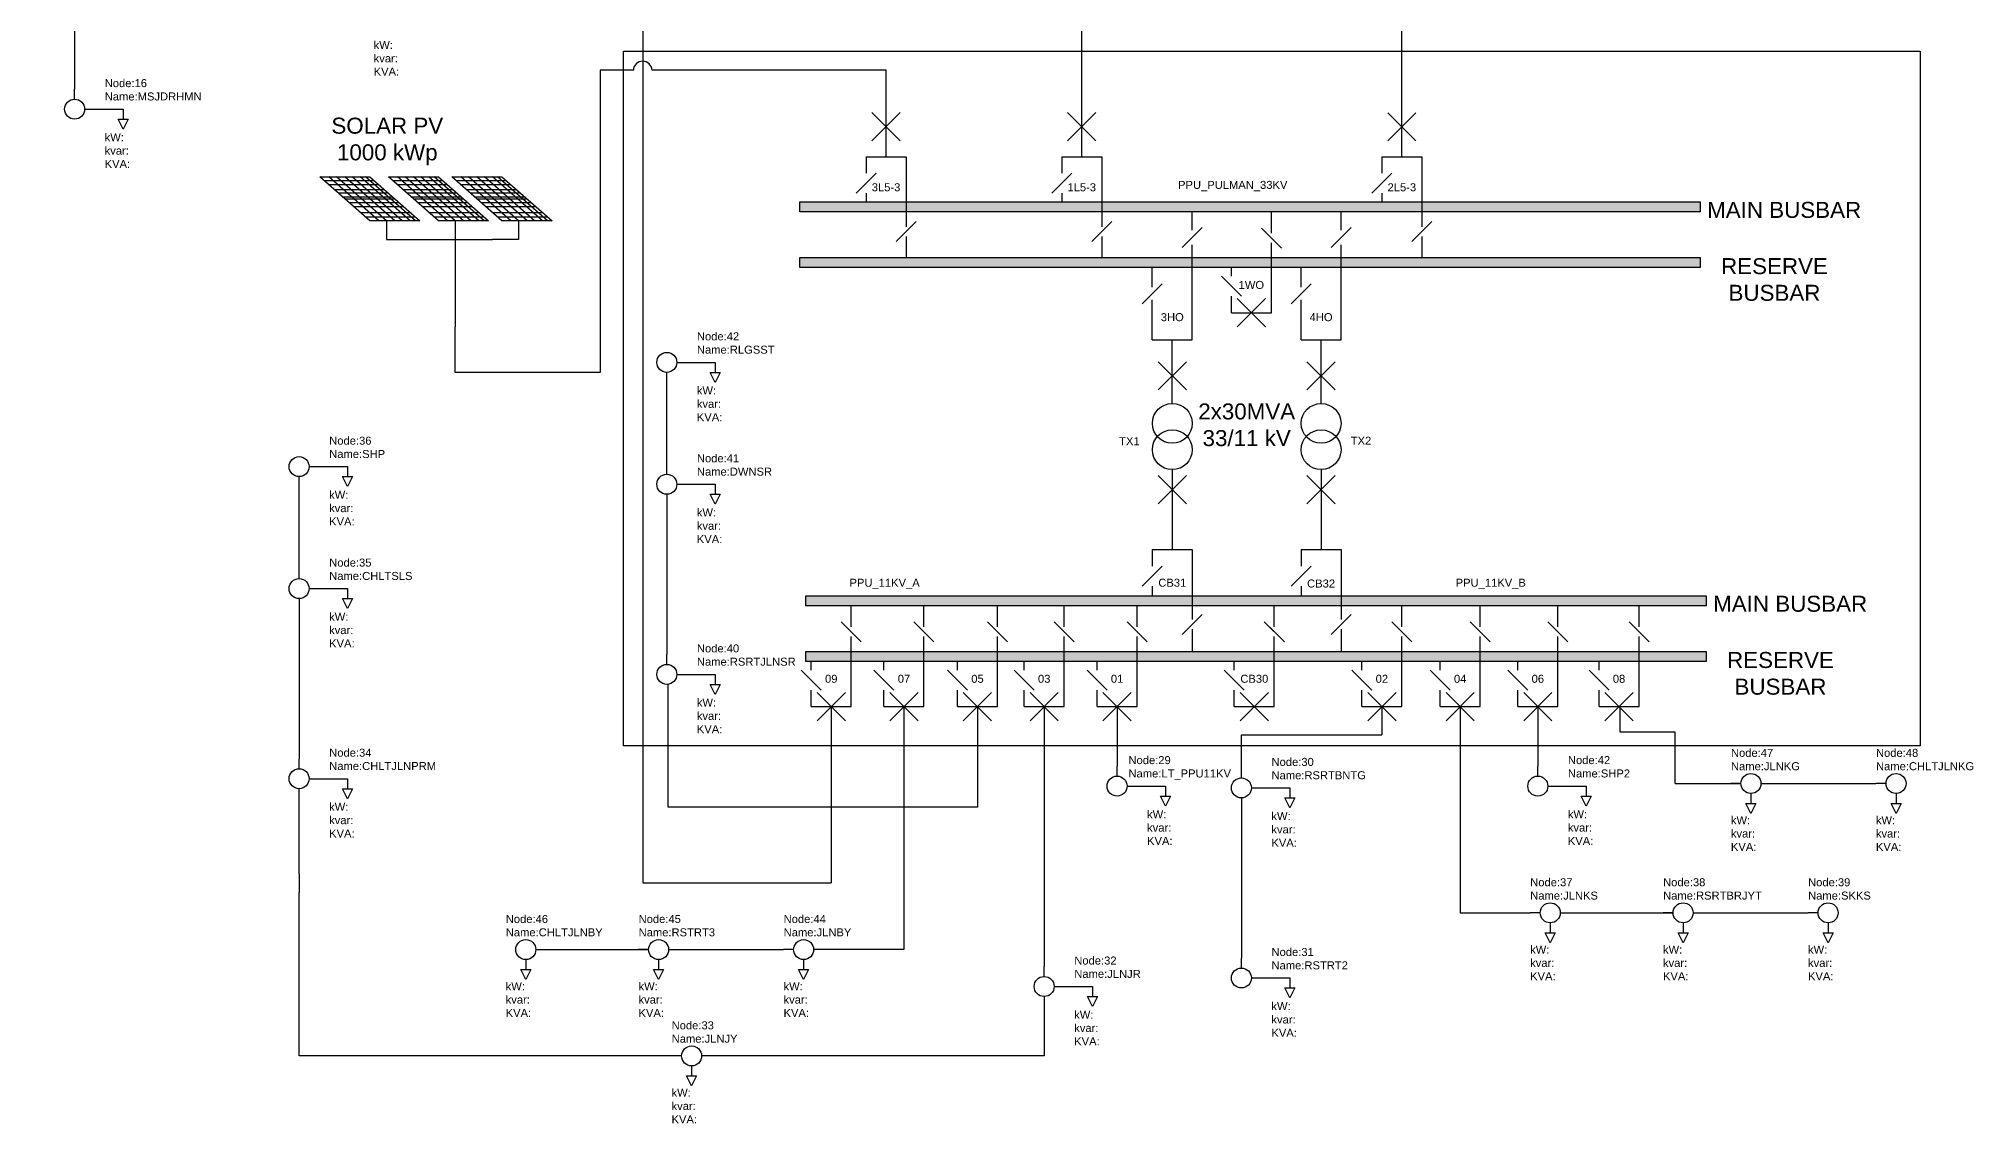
# Model space of a CAD drawing. Header units: inches. Extents: x 13 to 173, y -33 to 91.
# Drawn here: x 76.7 to 173.4, y -32.6 to 21.6 of the extents above; entities that cross this region are included whole.
import ezdxf

# ---------------------------------------------------------------- set-up
doc = ezdxf.new("R2010")
doc.units = ezdxf.units.IN
doc.header["$MEASUREMENT"] = 0
doc.styles.get("Standard").update_dxf_attribs({"font": 'arial.ttf'})

# ---------------------------------------------------------------- blocks, each defined once
blk = doc.blocks.new('Isolatar')
blk.add_lwpolyline([(12.645, 4.178), (13.145, 4.678), (13.645, 5.178), (13.645, 5.178)], close=True)
blk = doc.blocks.new('Transformer')
for p, q in [((3.587, 7.615), (3.587, 8.615)), ((3.587, 4.308), (3.587, 3.308))]:
    blk.add_line(p, q)
for centre in [(3.587, 6.62), (3.587, 5.303)]:
    blk.add_circle(centre, 0.995)
blk = doc.blocks.new('Breaker')
for p, q in [((7.338, 4.199), (8.752, 5.613)), ((8.752, 4.199), (7.338, 5.613))]:
    blk.add_line(p, q)

msp = doc.modelspace()

# ---------------------------------------------------------------- hatches: boundary and pattern name
at = {"true_color": 0xcd2027}
h = msp.add_hatch(color=242, dxfattribs=at)
h.dxf.hatch_style = 1
h.paths.add_polyline_path([(33.293, 65.728), (14.128, 65.728), (14.128, 65.228), (33.293, 65.228)])
h.paths.add_polyline_path([(40.732, 65.728), (33.293, 65.728), (33.293, 65.228), (40.732, 65.228)])
h.paths.add_polyline_path([(59.128, 65.728), (40.732, 65.728), (40.732, 65.228), (59.128, 65.228)])
h.paths.add_polyline_path([(43.464, 62.943), (37.028, 62.943), (37.028, 62.443), (43.464, 62.443)])
h.paths.add_polyline_path([(47.009, 62.943), (43.464, 62.943), (43.464, 62.443), (47.009, 62.443)])
h.paths.add_polyline_path([(50.366, 62.943), (47.009, 62.943), (47.009, 62.443), (50.366, 62.443)])
h.paths.add_polyline_path([(53.874, 62.943), (50.366, 62.943), (50.366, 62.443), (53.874, 62.443)])
h.paths.add_polyline_path([(59.128, 62.943), (53.874, 62.943), (53.874, 62.443), (59.128, 62.443)])
h.paths.add_polyline_path([(37.028, 62.943), (30.241, 62.943), (30.241, 62.443), (37.028, 62.443)])
h.paths.add_polyline_path([(30.241, 62.943), (25.48, 62.943), (25.48, 62.443), (30.241, 62.443)])
h.paths.add_polyline_path([(25.48, 62.943), (21.373, 62.943), (21.373, 62.443), (25.48, 62.443)])
h.paths.add_polyline_path([(21.373, 62.943), (17.989, 62.943), (17.989, 62.443), (21.373, 62.443)])
h.paths.add_polyline_path([(17.989, 62.943), (14.128, 62.943), (14.128, 62.443), (17.989, 62.443)])
h.paths.add_polyline_path([(145.879, 13.433), (129.878, 13.433), (129.878, 12.933), (145.879, 12.933)])
h.paths.add_polyline_path([(129.878, 13.433), (120.097, 13.433), (120.097, 12.933), (129.878, 12.933)])
h.paths.add_polyline_path([(120.097, 13.433), (114.785, 13.433), (114.785, 12.933), (120.097, 12.933)])
h.paths.add_polyline_path([(159.785, 13.433), (145.879, 13.433), (145.879, 12.933), (159.785, 12.933)])
h.paths.add_polyline_path([(159.785, 10.648), (141.842, 10.648), (141.842, 10.148), (159.785, 10.148)])
h.paths.add_polyline_path([(141.842, 10.648), (134.404, 10.648), (134.404, 10.148), (141.842, 10.148)])
h.paths.add_polyline_path([(134.404, 10.648), (114.785, 10.648), (114.785, 10.148), (134.404, 10.148)])
at = {"true_color": 0xf4ee51}
h = msp.add_hatch(color=41, dxfattribs=at)
h.dxf.hatch_style = 1
h.paths.add_polyline_path([(134.404, -6.261), (115.085, -6.261), (115.085, -6.761), (134.404, -6.761)])
h.paths.add_polyline_path([(160.085, -6.261), (134.404, -6.261), (134.404, -6.761), (160.085, -6.761)])
h.paths.add_polyline_path([(144.881, -9.046), (138.504, -9.046), (138.504, -9.546), (144.881, -9.546)])
h.paths.add_polyline_path([(138.504, -9.046), (131.644, -9.046), (131.644, -9.546), (138.504, -9.546)])
h.paths.add_polyline_path([(131.644, -9.046), (128.001, -9.046), (128.001, -9.546), (131.644, -9.546)])
h.paths.add_polyline_path([(128.001, -9.046), (124.667, -9.046), (124.667, -9.546), (128.001, -9.546)])
h.paths.add_polyline_path([(124.667, -9.046), (120.993, -9.046), (120.993, -9.546), (124.667, -9.546)])
h.paths.add_polyline_path([(120.993, -9.046), (117.358, -9.046), (117.358, -9.546), (120.993, -9.546)])
h.paths.add_polyline_path([(117.358, -9.046), (115.085, -9.046), (115.085, -9.546), (117.358, -9.546)])
h.paths.add_polyline_path([(148.794, -9.046), (144.881, -9.046), (144.881, -9.546), (148.794, -9.546)])
h.paths.add_polyline_path([(152.676, -9.046), (148.794, -9.046), (148.794, -9.546), (152.676, -9.546)])
h.paths.add_polyline_path([(156.735, -9.046), (152.676, -9.046), (152.676, -9.546), (156.735, -9.546)])
h.paths.add_polyline_path([(160.085, -9.046), (156.735, -9.046), (156.735, -9.546), (160.085, -9.546)])

# ---------------------------------------------------------------- linework, layer by layer
at = {"color": 240, "true_color": 0xed1f24}
for p, q in [((128.878, 17.194), (128.878, 50.776)), ((144.879, 17.187), (144.879, 30.79)), ((104.801, 20.02), (104.801, 4.901)), ((106.466, 20.02), (104.801, 20.02)), ((119.097, 20.02), (107.4, 20.02)), ((119.097, 17.194), (119.097, 20.02)), ((97.555, 4.901), (97.555, 7.19)), ((104.801, 4.901), (97.555, 4.901))]:
    msp.add_line(p, q, dxfattribs=at)
at = {"color": 41, "true_color": 0xf4ee51}
for p, q in [((106.933, 30.272), (106.933, -20.613)), ((78.539, 27.152), (78.539, 19.071)), ((108.138, 0.312), (108.138, 4.91)), ((108.138, -0.188), (108.138, 0.312)), ((89.759, -4.904), (89.759, -0.306)), ((108.138, -1.188), (108.138, -9.192)), ((89.759, -5.404), (89.759, -4.904)), ((89.759, -6.404), (89.759, -14.408)), ((108.138, -9.692), (108.138, -9.192)), ((108.214, -16.832), (108.214, -10.686)), ((116.358, -11.807), (116.358, -20.613)), ((119.993, -11.807), (119.993, -23.955)), ((123.667, -11.807), (123.667, -16.832)), ((127.001, -11.807), (127.001, -16.797)), ((130.644, -11.807), (130.644, -14.78)), ((143.881, -11.807), (143.881, -13.215)), ((147.794, -11.807), (147.794, -17.383)), ((151.676, -11.807), (151.676, -14.78)), ((155.793, -13.076), (155.793, -11.865)), ((136.859, -14.87), (136.859, -13.215)), ((136.859, -13.215), (143.881, -13.215)), ((158.533, -13.076), (155.793, -13.076)), ((158.533, -15.649), (158.533, -13.076)), ((89.759, -14.908), (89.759, -14.408)), ((130.644, -15.28), (130.644, -14.78)), ((136.859, -15.37), (136.859, -14.87)), ((151.676, -15.28), (151.676, -14.78)), ((89.759, -20.161), (89.759, -15.908)), ((136.859, -16.37), (136.859, -24.375)), ((158.533, -15.649), (161.33, -15.649)), ((161.33, -15.649), (161.83, -15.649)), ((162.83, -15.649), (163.33, -15.649)), ((163.33, -15.649), (168.579, -15.649)), ((169.079, -15.649), (168.579, -15.649)), ((123.667, -16.832), (108.214, -16.832)), ((127.001, -16.797), (127.001, -24.801)), ((147.794, -17.383), (147.794, -22.118)), ((89.759, -20.161), (89.759, -21.095)), ((89.759, -29.273), (89.759, -21.095)), ((106.933, -20.613), (116.358, -20.613)), ((147.794, -22.118), (151.296, -22.118)), ((151.796, -22.118), (151.296, -22.118)), ((152.796, -22.118), (153.296, -22.118)), ((153.296, -22.118), (157.937, -22.118)), ((157.937, -22.118), (158.437, -22.118)), ((159.437, -22.118), (159.937, -22.118)), ((159.937, -22.118), (165.185, -22.118)), ((165.685, -22.118), (165.185, -22.118)), ((101.589, -23.955), (102.089, -23.955)), ((102.089, -23.955), (106.729, -23.955)), ((106.729, -23.955), (107.229, -23.955)), ((108.229, -23.955), (108.729, -23.955)), ((108.729, -23.955), (113.978, -23.955)), ((114.478, -23.955), (113.978, -23.955)), ((119.993, -23.955), (115.478, -23.955)), ((127.001, -25.301), (127.001, -24.801)), ((136.859, -24.875), (136.859, -24.375)), ((127.001, -26.301), (127.001, -29.273)), ((108.88, -29.273), (89.759, -29.273)), ((127.001, -29.273), (109.88, -29.273))]:
    msp.add_line(p, q, dxfattribs=at)
for p, q in [((78.539, 18.571), (78.539, 19.071)), ((79.039, 18.071), (80.959, 18.071)), ((80.959, 18.071), (80.959, 17.571)), ((119.097, 16.694), (119.097, 17.194)), ((119.097, 15.694), (119.097, 16.694)), ((128.878, 16.694), (128.878, 17.194)), ((128.878, 15.694), (128.878, 16.694)), ((144.879, 16.694), (144.879, 17.187)), ((144.879, 15.694), (144.879, 16.694)), ((118.097, 15.694), (120.097, 15.694)), ((118.097, 15.694), (118.097, 14.944)), ((120.097, 15.694), (120.097, 12.194)), ((127.878, 15.694), (129.878, 15.694)), ((127.878, 15.694), (127.878, 14.944)), ((129.878, 15.694), (129.878, 12.194)), ((143.879, 15.694), (145.879, 15.694)), ((143.879, 15.694), (143.879, 14.944)), ((145.879, 15.694), (145.879, 12.194)), ((90.796, 14.687), (93.296, 14.687)), ((93.296, 12.483), (90.796, 14.687)), ((93.745, 12.483), (91.245, 14.687)), ((94.129, 12.483), (91.629, 14.687)), ((94.546, 12.483), (92.046, 14.687)), ((94.916, 12.483), (92.416, 14.687)), ((95.313, 12.483), (92.813, 14.687)), ((95.578, 12.483), (93.078, 14.687)), ((93.296, 14.687), (95.796, 12.483)), ((94.223, 14.687), (96.723, 14.687)), ((96.723, 12.483), (94.223, 14.687)), ((97.172, 12.483), (94.672, 14.687)), ((97.555, 12.483), (95.055, 14.687)), ((97.973, 12.483), (95.473, 14.687)), ((98.343, 12.483), (95.843, 14.687)), ((98.74, 12.483), (96.24, 14.687)), ((99.005, 12.483), (96.505, 14.687)), ((96.723, 14.687), (99.223, 12.483)), ((97.4, 14.687), (99.9, 14.687)), ((99.9, 12.483), (97.4, 14.687)), ((100.349, 12.483), (97.849, 14.687)), ((100.732, 12.483), (98.232, 14.687)), ((101.15, 12.483), (98.65, 14.687)), ((101.52, 12.483), (99.02, 14.687)), ((101.917, 12.483), (99.417, 14.687)), ((102.182, 12.483), (99.682, 14.687)), ((99.9, 14.687), (102.4, 12.483)), ((118.097, 14.944), (118.097, 14.864)), ((127.878, 14.944), (127.878, 14.864)), ((143.879, 14.944), (143.879, 14.864)), ((91.003, 14.505), (93.503, 14.505)), ((91.234, 14.302), (93.734, 14.302)), ((91.513, 14.055), (94.013, 14.055)), ((91.707, 13.885), (94.207, 13.885)), ((91.707, 13.885), (94.207, 13.885)), ((91.707, 13.885), (94.207, 13.885)), ((91.937, 13.681), (94.437, 13.681)), ((92.046, 13.585), (94.546, 13.585)), ((94.43, 14.505), (96.93, 14.505)), ((94.66, 14.302), (97.16, 14.302)), ((94.94, 14.055), (97.44, 14.055)), ((95.133, 13.885), (97.633, 13.885)), ((95.133, 13.885), (97.633, 13.885)), ((95.133, 13.885), (97.633, 13.885)), ((95.363, 13.681), (97.863, 13.681)), ((95.473, 13.585), (97.973, 13.585)), ((97.607, 14.505), (100.107, 14.505)), ((97.837, 14.302), (100.337, 14.302)), ((98.117, 14.055), (100.617, 14.055)), ((98.31, 13.885), (100.81, 13.885)), ((98.31, 13.885), (100.81, 13.885)), ((98.31, 13.885), (100.81, 13.885)), ((98.54, 13.681), (101.04, 13.681)), ((98.65, 13.585), (101.15, 13.585)), ((118.097, 13.864), (118.097, 13.433)), ((127.878, 13.864), (127.878, 13.433)), ((143.879, 13.864), (143.879, 13.433)), ((92.253, 13.403), (94.753, 13.403)), ((92.484, 13.199), (94.984, 13.199)), ((92.825, 12.899), (95.325, 12.899)), ((93.066, 12.686), (95.566, 12.686)), ((95.68, 13.403), (98.18, 13.403)), ((95.91, 13.199), (98.41, 13.199)), ((96.251, 12.899), (98.751, 12.899)), ((96.492, 12.686), (98.992, 12.686)), ((98.857, 13.403), (101.357, 13.403)), ((99.087, 13.199), (101.587, 13.199)), ((99.428, 12.899), (101.928, 12.899)), ((99.669, 12.686), (102.169, 12.686)), ((134.404, 12.011), (134.404, 12.933)), ((138.357, 11.874), (138.357, 12.933)), ((141.842, 12.011), (141.842, 12.933)), ((95.796, 12.483), (93.296, 12.483)), ((94.129, 12.483), (94.129, 11.556)), ((99.223, 12.483), (96.723, 12.483)), ((97.555, 12.483), (97.555, 11.556)), ((102.4, 12.483), (99.9, 12.483)), ((100.732, 12.483), (100.732, 11.556)), ((120.097, 11.707), (120.097, 10.648)), ((129.878, 11.707), (129.878, 10.648)), ((145.879, 11.707), (145.879, 10.648)), ((94.129, 11.556), (96.251, 11.556)), ((96.251, 11.556), (99.428, 11.556)), ((97.555, 11.556), (97.555, 7.19)), ((100.732, 11.556), (99.428, 11.556)), ((134.404, 6.536), (134.404, 11.286)), ((138.357, 7.887), (138.357, 11.387)), ((141.842, 6.536), (141.842, 11.286)), ((132.404, 9.173), (132.404, 10.12)), ((136.357, 9.717), (136.357, 10.148)), ((139.842, 9.173), (139.842, 10.12)), ((136.357, 8.637), (136.357, 8.717)), ((132.404, 6.536), (132.404, 8.536)), ((136.357, 7.887), (136.357, 8.637)), ((136.357, 7.887), (138.357, 7.887)), ((139.842, 6.536), (139.842, 8.536)), ((132.404, 6.536), (134.404, 6.536)), ((133.404, 4.736), (133.404, 6.536)), ((139.842, 6.536), (141.842, 6.536)), ((140.842, 4.736), (140.842, 6.536)), ((108.638, 5.41), (110.558, 5.41)), ((110.558, 5.41), (110.558, 4.91)), ((133.404, 4.355), (133.404, 4.736)), ((140.842, 4.355), (140.842, 4.736)), ((90.259, 0.194), (92.18, 0.194)), ((92.18, 0.194), (92.18, -0.306)), ((108.638, -0.688), (110.558, -0.688)), ((110.558, -0.688), (110.558, -1.188)), ((133.404, -0.953), (133.404, -3.953)), ((140.842, -0.953), (140.842, -3.953)), ((132.404, -3.953), (134.404, -3.953)), ((132.404, -3.953), (132.404, -4.703)), ((132.404, -4.703), (132.404, -4.783)), ((134.404, -3.953), (134.404, -7.453)), ((139.842, -3.953), (141.842, -3.953)), ((139.842, -3.953), (139.842, -4.703)), ((139.842, -4.703), (139.842, -4.783)), ((141.842, -3.953), (141.842, -7.453)), ((132.404, -5.783), (132.404, -6.214)), ((139.842, -5.783), (139.842, -6.214)), ((90.259, -5.904), (92.18, -5.904)), ((92.18, -5.904), (92.18, -6.404)), ((117.358, -7.82), (117.358, -6.761)), ((120.993, -7.82), (120.993, -6.761)), ((124.667, -7.82), (124.667, -6.761)), ((128.001, -7.82), (128.001, -6.761)), ((131.644, -7.82), (131.644, -6.761)), ((132.404, -6.214), (132.404, -6.261)), ((138.504, -7.82), (138.504, -6.761)), ((139.842, -6.214), (139.842, -6.261)), ((144.881, -7.82), (144.881, -6.761)), ((148.794, -7.82), (148.794, -6.761)), ((152.676, -7.82), (152.676, -6.761)), ((156.735, -7.82), (156.735, -6.761)), ((117.358, -11.807), (117.358, -8.307)), ((120.993, -11.807), (120.993, -8.307)), ((124.667, -11.807), (124.667, -8.307)), ((128.001, -11.807), (128.001, -8.307)), ((131.644, -11.807), (131.644, -8.307)), ((134.404, -7.94), (134.404, -8.999)), ((138.504, -11.807), (138.504, -8.307)), ((141.842, -7.94), (141.842, -8.999)), ((144.881, -11.807), (144.881, -8.307)), ((148.794, -11.807), (148.794, -8.307)), ((152.676, -11.807), (152.676, -8.307)), ((156.735, -11.807), (156.735, -8.307)), ((115.358, -9.977), (115.358, -9.546)), ((118.993, -9.977), (118.993, -9.546)), ((122.667, -9.977), (122.667, -9.546)), ((126.001, -9.977), (126.001, -9.546)), ((129.644, -9.977), (129.644, -9.546)), ((134.404, -8.999), (134.404, -9.046)), ((136.504, -9.977), (136.504, -9.546)), ((141.842, -8.999), (141.842, -9.046)), ((142.881, -9.977), (142.881, -9.546)), ((146.794, -9.977), (146.794, -9.546)), ((150.676, -9.977), (150.676, -9.546)), ((154.735, -9.977), (154.735, -9.546)), ((108.638, -10.192), (110.558, -10.192)), ((110.558, -10.192), (110.558, -10.692)), ((115.358, -11.057), (115.358, -10.977)), ((115.358, -11.807), (115.358, -11.057)), ((118.993, -11.057), (118.993, -10.977)), ((118.993, -11.807), (118.993, -11.057)), ((122.667, -11.057), (122.667, -10.977)), ((122.667, -11.807), (122.667, -11.057)), ((126.001, -11.057), (126.001, -10.977)), ((126.001, -11.807), (126.001, -11.057)), ((129.644, -11.057), (129.644, -10.977)), ((129.644, -11.807), (129.644, -11.057)), ((136.504, -11.057), (136.504, -10.977)), ((136.504, -11.807), (136.504, -11.057)), ((142.881, -11.057), (142.881, -10.977)), ((142.881, -11.807), (142.881, -11.057)), ((146.794, -11.057), (146.794, -10.977)), ((146.794, -11.807), (146.794, -11.057)), ((150.676, -11.057), (150.676, -10.977)), ((150.676, -11.807), (150.676, -11.057)), ((154.735, -11.057), (154.735, -10.977)), ((154.735, -11.807), (154.735, -11.057)), ((115.358, -11.807), (117.358, -11.807)), ((118.993, -11.807), (120.993, -11.807)), ((122.667, -11.807), (124.667, -11.807)), ((126.001, -11.807), (128.001, -11.807)), ((129.644, -11.807), (131.644, -11.807)), ((136.504, -11.807), (138.504, -11.807)), ((142.881, -11.807), (144.881, -11.807)), ((146.794, -11.807), (148.794, -11.807)), ((150.676, -11.807), (152.676, -11.807)), ((154.735, -11.807), (156.735, -11.807)), ((90.259, -15.408), (92.18, -15.408)), ((92.18, -15.408), (92.18, -15.908)), ((131.144, -15.78), (133.064, -15.78)), ((133.064, -15.78), (133.064, -16.28)), ((137.359, -15.87), (139.28, -15.87)), ((139.28, -15.87), (139.28, -16.37)), ((152.176, -15.78), (154.096, -15.78)), ((154.096, -15.78), (154.096, -16.28)), ((161.83, -15.649), (161.33, -15.649)), ((162.33, -16.149), (162.33, -16.649)), ((162.83, -15.649), (163.33, -15.649)), ((169.579, -16.149), (169.579, -16.649)), ((158.437, -22.118), (157.937, -22.118)), ((159.437, -22.118), (159.937, -22.118)), ((152.296, -22.618), (152.296, -23.118)), ((158.937, -22.618), (158.937, -23.118)), ((166.185, -22.618), (166.185, -23.118)), ((107.229, -23.955), (106.729, -23.955)), ((108.229, -23.955), (108.729, -23.955)), ((101.089, -24.455), (101.089, -24.955)), ((107.729, -24.455), (107.729, -24.955)), ((114.978, -24.455), (114.978, -24.955)), ((127.501, -25.801), (129.421, -25.801)), ((129.421, -25.801), (129.421, -26.301)), ((137.359, -25.375), (139.28, -25.375)), ((139.28, -25.375), (139.28, -25.875)), ((109.38, -29.773), (109.38, -30.273))]:
    msp.add_line(p, q)
at = {"color": 4}
msp.add_lwpolyline([(105.978, 20.97), (170.795, 20.97), (170.795, -13.768), (105.978, -13.768)], close=True, dxfattribs=at)
for points in [[(80.709, 17.571), (81.209, 17.571), (80.959, 17.071), (80.959, 17.071)], [(114.785, 13.433), (159.785, 13.433), (159.785, 12.933), (114.785, 12.933)], [(114.785, 10.648), (159.785, 10.648), (159.785, 10.148), (114.785, 10.148)], [(110.308, 4.91), (110.808, 4.91), (110.558, 4.41), (110.558, 4.41)], [(91.93, -0.306), (92.43, -0.306), (92.18, -0.806), (92.18, -0.806)], [(110.308, -1.188), (110.808, -1.188), (110.558, -1.688), (110.558, -1.688)], [(91.93, -6.404), (92.43, -6.404), (92.18, -6.904), (92.18, -6.904)], [(115.085, -6.261), (160.085, -6.261), (160.085, -6.761), (115.085, -6.761)], [(115.085, -9.046), (160.085, -9.046), (160.085, -9.546), (115.085, -9.546)], [(110.308, -10.692), (110.808, -10.692), (110.558, -11.192), (110.558, -11.192)], [(91.93, -15.908), (92.43, -15.908), (92.18, -16.408), (92.18, -16.408)], [(132.814, -16.28), (133.314, -16.28), (133.064, -16.78), (133.064, -16.78)], [(139.03, -16.37), (139.53, -16.37), (139.28, -16.87), (139.28, -16.87)], [(153.846, -16.28), (154.346, -16.28), (154.096, -16.78), (154.096, -16.78)], [(162.08, -16.649), (162.58, -16.649), (162.33, -17.149), (162.33, -17.149)], [(169.329, -16.649), (169.829, -16.649), (169.579, -17.149), (169.579, -17.149)], [(152.046, -23.118), (152.546, -23.118), (152.296, -23.618), (152.296, -23.618)], [(158.687, -23.118), (159.187, -23.118), (158.937, -23.618), (158.937, -23.618)], [(165.935, -23.118), (166.435, -23.118), (166.185, -23.618), (166.185, -23.618)], [(100.839, -24.955), (101.339, -24.955), (101.089, -25.455), (101.089, -25.455)], [(107.479, -24.955), (107.979, -24.955), (107.729, -25.455), (107.729, -25.455)], [(114.728, -24.955), (115.228, -24.955), (114.978, -25.455), (114.978, -25.455)], [(139.03, -25.875), (139.53, -25.875), (139.28, -26.375), (139.28, -26.375)], [(129.171, -26.301), (129.671, -26.301), (129.421, -26.801), (129.421, -26.801)], [(109.13, -30.273), (109.63, -30.273), (109.38, -30.773), (109.38, -30.773)]]:
    msp.add_lwpolyline(points, close=True)
for centre in [(78.539, 18.071), (108.138, 5.41), (89.759, 0.194), (108.138, -0.688), (89.759, -5.904), (108.138, -10.192), (89.759, -15.408), (130.644, -15.78), (136.859, -15.87), (151.676, -15.78), (162.33, -15.649), (169.579, -15.649), (152.296, -22.118), (158.937, -22.118), (166.185, -22.118), (101.089, -23.955), (107.729, -23.955), (114.978, -23.955), (136.859, -25.375), (127.001, -25.801), (109.38, -29.273)]:
    msp.add_circle(centre, 0.5)
at = {"color": 240, "true_color": 0xed1f24}
msp.add_arc((106.933, 20.001), 0.467, 2.26727, 177.73273, dxfattribs=at)

# ---------------------------------------------------------------- block references
for name, p in [('Breaker', (111.052, 12.289)), ('Breaker', (120.832, 12.289)), ('Breaker', (136.833, 12.281)), ('Isolatar', (104.952, 9.686)), ('Isolatar', (114.733, 9.686)), ('Isolatar', (130.734, 9.686)), ('Isolatar', (106.952, 7.278)), ('Isolatar', (116.733, 7.278)), ('Isolatar', (121.259, 6.97)), ('Isolatar', (128.697, 6.97)), ('Isolatar', (132.734, 7.278)), ('Isolatar', (119.259, 4.164)), ('Isolatar', (126.697, 4.164)), ('Breaker', (129.312, 2.981)), ('Breaker', (125.358, -0.17)), ('Breaker', (132.797, -0.17)), ('Transformer', (129.817, -4.26)), ('Transformer', (137.256, -4.26)), ('Breaker', (125.358, -5.858)), ('Breaker', (132.797, -5.858)), ('Isolatar', (119.259, -9.961)), ('Isolatar', (126.697, -9.961)), ('Isolatar', (121.259, -12.369)), ('Isolatar', (128.697, -12.369)), ('Breaker', (108.312, -16.713)), ('Breaker', (111.947, -16.713)), ('Breaker', (115.621, -16.713)), ('Breaker', (118.956, -16.713)), ('Breaker', (122.599, -16.713)), ('Breaker', (129.459, -16.713)), ('Breaker', (135.836, -16.713)), ('Breaker', (139.749, -16.713)), ('Breaker', (143.63, -16.713)), ('Breaker', (147.69, -16.713))]:
    msp.add_blockref(name, p)
at = {"xscale": -1, "rotation": 180}
for p in [(125.212, 16.304), (123.212, 13.895), (104.213, -3.391), (107.848, -3.391), (111.522, -3.391), (114.856, -3.391), (118.499, -3.391), (125.36, -3.391), (131.737, -3.391), (135.649, -3.391), (139.531, -3.391), (143.59, -3.391), (102.213, -5.799), (105.848, -5.799), (109.522, -5.799), (112.856, -5.799), (116.499, -5.799), (123.36, -5.799), (129.737, -5.799), (133.649, -5.799), (137.531, -5.799), (141.59, -5.799)]:
    msp.add_blockref('Isolatar', p, dxfattribs=at)

# ---------------------------------------------------------------- texts
at = {"attachment_point": 1}
for s, width, heights, insert, char_height in [('kW:\\Pkvar:\\PKVA:', 1.88503, [0], (93.485, 21.479), 0.4), ('Node:16\\PName:MSJDRHMN', 1.56793, [0], (80.043, 19.571), 0.4), ('\\A1;\\pxqc;SOLAR PV \\P1000 kWp', 7.43852, [3.086], (90.447, 17.644), 0.8), ('kW:\\Pkvar:\\PKVA:', 1.88503, [0], (80.039, 16.863), 0.4), ('\\pxqc;3L5-3', 2, [0], (118.097, 14.364), 0.4), ('\\pxqc;1L5-3', 2, [0], (127.878, 14.364), 0.4), ('\\pxqc;\\PPPU_PULMAN_33KV', 8.04348, [0], (132.404, 15.15), 0.4), ('\\pxqc;2L5-3 ', 2, [0], (143.879, 14.364), 0.4), ('\\A1;\\pxqc;MAIN BUSBAR', 8.40743, [2.573], (159.785, 13.433), 0.8), ('\\A1;\\pxqc;RESERVE BUSBAR', 7.43852, [3.086], (159.785, 10.62), 0.8), ('\\pxqc;\\P1WO ', 2, [0], (136.357, 10.148), 0.4), ('\\pxqc;\\P3HO', 2, [0], (132.404, 8.536), 0.4), ('\\pxqc;\\P4HO', 2, [0], (139.842, 8.536), 0.4), ('Node:42\\PName:RLGSST', 1.56793, [0], (109.643, 6.91), 0.4), ('kW:\\Pkvar:\\PKVA:', 1.88503, [0], (109.638, 4.202), 0.4), ('\\A1;\\pxqc;2x30MVA\\P33/11 kV', 7.43852, [3.086], (133.404, 3.355), 0.8), ('Node:36\\PName:SHP', 1.56793, [0], (91.264, 1.694), 0.4), ('\\pxqc;\\PTX1', 2, [0], (130.261, 2.334), 0.4), ('\\pxqc;\\PTX2', 2, [0], (141.837, 2.36), 0.4), ('Node:41\\PName:DWNSR', 1.56793, [0], (109.643, 0.812), 0.4), ('kW:\\Pkvar:\\PKVA:', 1.88503, [0], (91.259, -1.014), 0.4), ('kW:\\Pkvar:\\PKVA:', 1.88503, [0], (109.638, -1.896), 0.4), ('Node:35\\PName:CHLTSLS', 1.56793, [0], (91.264, -4.404), 0.4), ('\\pxqc;\\PPPU_11KV_A', 2, [0], (118.024, -4.743), 0.4), ('\\pxqc;\\PCB31', 2, [0], (132.404, -4.743), 0.4), ('\\pxqc;\\PCB31', 2, [0], (132.404, -4.743), 0.4), ('\\pxqc;\\PCB32 ', 2, [0], (139.842, -4.783), 0.4), ('\\pxqc;\\PPPU_11KV_B', 2, [0], (148.324, -4.743), 0.4), ('\\A1;\\pxqc;MAIN BUSBAR', 8.40743, [2.573], (160.085, -6.261), 0.8), ('kW:\\Pkvar:\\PKVA:', 1.88503, [0], (91.259, -7.112), 0.4), ('Node:40\\PName:RSRTJLNSR', 1.56793, [0], (109.643, -8.692), 0.4), ('\\A1;\\pxqc;RESERVE BUSBAR', 7.43852, [3.086], (160.085, -9.074), 0.8), ('\\pxqc;\\P09', 2, [0], (115.358, -9.546), 0.4), ('\\pxqc;\\P07', 2, [0], (118.993, -9.546), 0.4), ('\\pxqc;\\P05', 2, [0], (122.667, -9.546), 0.4), ('\\pxqc;\\P03', 2, [0], (126.001, -9.546), 0.4), ('\\pxqc;\\P01', 2, [0], (129.644, -9.546), 0.4), ('\\pxqc;\\PCB30', 2, [0], (136.504, -9.546), 0.4), ('\\pxqc;\\P02', 2, [0], (142.881, -9.546), 0.4), ('\\pxqc;\\P04', 2, [0], (146.794, -9.546), 0.4), ('\\pxqc;\\P06 ', 2, [0], (150.676, -9.546), 0.4), ('\\pxqc;\\P08', 2, [0], (154.735, -9.546), 0.4), ('kW:\\Pkvar:\\PKVA:', 1.88503, [0], (109.638, -11.4), 0.4), ('Node:34\\PName:CHLTJLNPRM', 1.56793, [0], (91.264, -13.908), 0.4), ('Node:29\\PName:LT_PPU11KV', 1.56793, [0], (131.214, -14.28), 0.4), ('Node:30\\PName:RSRTBNTG', 1.56793, [0], (138.364, -14.37), 0.4), ('Node:42\\PName:SHP2', 1.56793, [0], (153.18, -14.28), 0.4), ('Node:47 \\PName:JLNKG', 1.56793, [0], (161.33, -13.918), 0.4), ('Node:48\\PName:CHLTJLNKG', 1.56793, [0], (168.579, -13.918), 0.4), ('kW:\\Pkvar:\\PKVA:', 1.88503, [0], (91.259, -16.616), 0.4), ('kW:\\Pkvar:\\PKVA:', 1.88503, [0], (132.144, -16.988), 0.4), ('kW:\\Pkvar:\\PKVA:', 1.88503, [0], (138.359, -17.078), 0.4), ('kW:\\Pkvar:\\PKVA:', 1.88503, [0], (153.176, -16.988), 0.4), ('kW:\\Pkvar:\\PKVA:', 1.88503, [0], (161.326, -17.284), 0.4), ('kW:\\Pkvar:\\PKVA:', 1.88503, [0], (168.574, -17.284), 0.4), ('Node:37\\PName:JLNKS', 1.56793, [0], (151.296, -20.387), 0.4), ('Node:38\\PName:RSRTBRJYT', 1.56793, [0], (157.937, -20.387), 0.4), ('Node:39\\PName:SKKS', 1.56793, [0], (165.185, -20.387), 0.4), ('Node:46\\PName:CHLTJLNBY', 1.56793, [0], (100.089, -22.224), 0.4), ('Node:45\\PName:RSTRT3', 1.56793, [0], (106.729, -22.224), 0.4), ('Node:44\\PName:JLNBY', 1.56793, [0], (113.978, -22.224), 0.4), ('Node:31\\PName:RSTRT2', 1.56793, [0], (138.364, -23.875), 0.4), ('kW:\\Pkvar:\\PKVA:', 1.88503, [0], (151.292, -23.753), 0.4), ('kW:\\Pkvar:\\PKVA:', 1.88503, [0], (157.932, -23.753), 0.4), ('kW:\\Pkvar:\\PKVA:', 1.88503, [0], (165.181, -23.753), 0.4), ('Node:32\\PName:JLNJR', 1.56793, [0], (128.506, -24.301), 0.4), ('kW:\\Pkvar:\\PKVA:', 1.88503, [0], (100.084, -25.589), 0.4), ('kW:\\Pkvar:\\PKVA:', 1.88503, [0], (106.724, -25.589), 0.4), ('kW:\\Pkvar:\\PKVA:', 1.88503, [0], (113.973, -25.589), 0.4), ('kW:\\Pkvar:\\PKVA:', 1.88503, [0], (128.501, -27.009), 0.4), ('kW:\\Pkvar:\\PKVA:', 1.88503, [0], (138.359, -26.583), 0.4), ('Node:33\\PName:JLNJY', 1.56793, [0], (108.38, -27.542), 0.4), ('kW:\\Pkvar:\\PKVA:', 1.88503, [0], (108.375, -30.908), 0.4)]:
    msp.add_mtext_dynamic_manual_height_columns(s, width=width, gutter_width=1, heights=heights, dxfattribs=dict(at, insert=insert, char_height=char_height))

doc.saveas('drawing.dxf')
